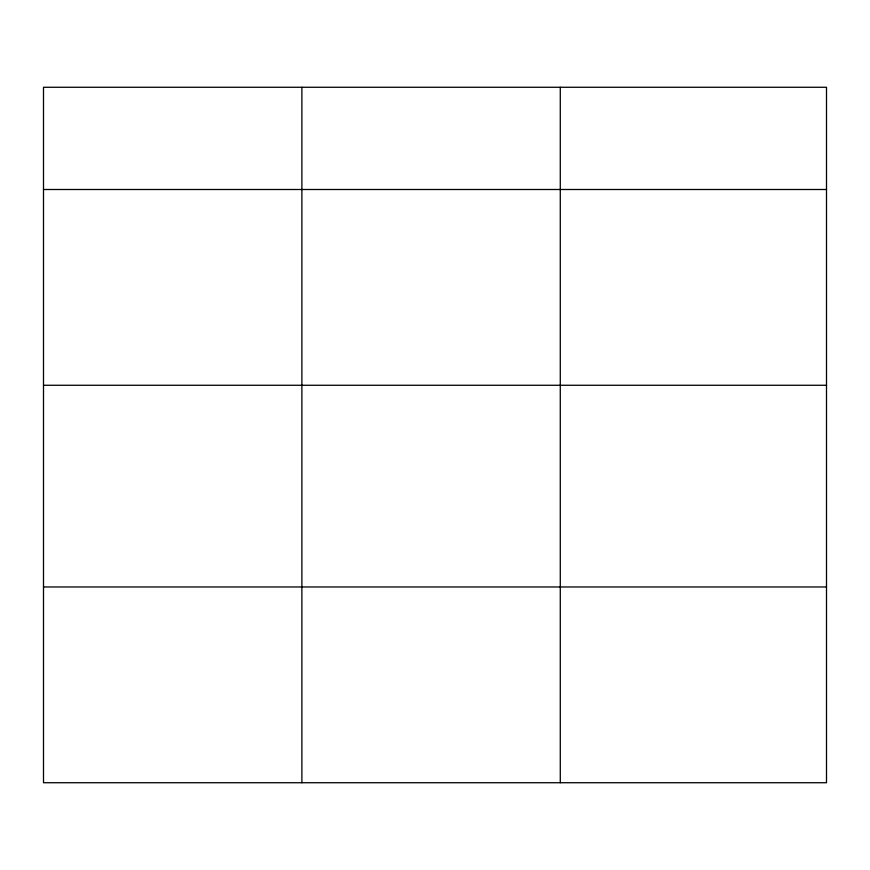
<?xml version="1.0" encoding="UTF-8"?>
<svg xmlns="http://www.w3.org/2000/svg" width="870" height="870" viewBox="0 0 870 870"><rect width="100%" height="100%" fill="white"/><g stroke="black" fill="none" stroke-linecap="round" stroke-linejoin="round"><path stroke-width="1.3" d="M826.5 385.269L826.5 87.272L43.5 87.272L43.5 782.728L826.5 782.728L826.5 385.269L43.5 385.269M43.5 189.497L826.5 189.497M43.5 586.967L826.5 586.967M560.28 87.272L560.28 782.728M301.89 87.272L301.89 782.728"/></g></svg>
